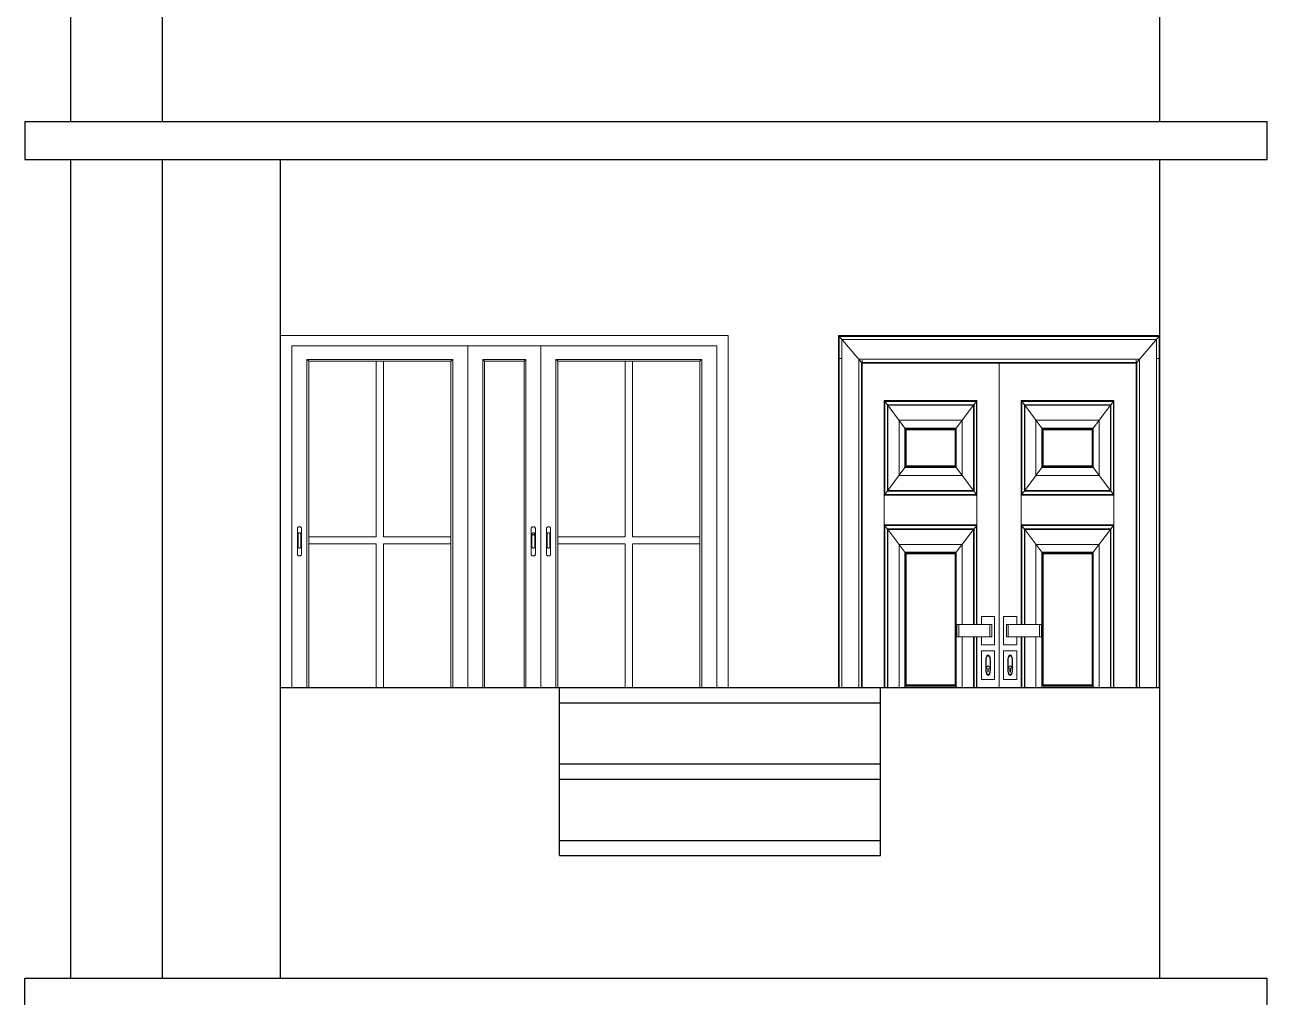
# Model space of a CAD drawing. Header units: inches. Extents: x -5058079 to -5054904, y -3262045 to -3259800.
# Drawn here: x -5056452.9 to -5056290.4, y -3261665.2 to -3261538.1 of the extents above; entities that cross this region are included whole.
import ezdxf

# ---------------------------------------------------------------- set-up
doc = ezdxf.new("R2010")
doc.units = ezdxf.units.IN
doc.header["$LTSCALE"] = 2
doc.header["$MEASUREMENT"] = 0
doc.layers.get('0').update_dxf_attribs({"linetype": 'CONTINUOUS'})
doc.layers.add('F-FURNITURE', color=30, linetype='CONTINUOUS', lineweight=13)
doc.layers.add('window', color=4, linetype='CONTINUOUS', lineweight=13)

msp = doc.modelspace()

# ---------------------------------------------------------------- linework, layer by layer
at = {"ltscale": 0.5}
for p, q in [((-5056304.48, -3261550.72), (-5056304.48, -3261443.72)), ((-5056446.91, -3261550.72), (-5056446.91, -3261512.72)), ((-5056434.91, -3261550.72), (-5056434.91, -3261512.72)), ((-5056452.91, -3261550.72), (-5056290.43, -3261550.72)), ((-5056452.91, -3261550.72), (-5056452.91, -3261555.72)), ((-5056290.43, -3261555.72), (-5056290.43, -3261550.72)), ((-5056452.91, -3261555.72), (-5056290.43, -3261555.72)), ((-5056446.91, -3261662.72), (-5056446.91, -3261555.72)), ((-5056434.91, -3261662.72), (-5056434.91, -3261555.72)), ((-5056419.48, -3261662.72), (-5056419.48, -3261555.72)), ((-5056304.48, -3261662.72), (-5056304.48, -3261555.72)), ((-5056419.48, -3261624.72), (-5056304.48, -3261624.72)), ((-5056382.98, -3261646.72), (-5056382.98, -3261624.72)), ((-5056340.98, -3261646.72), (-5056340.98, -3261624.72)), ((-5056382.98, -3261626.72), (-5056340.98, -3261626.72)), ((-5056382.98, -3261634.72), (-5056340.98, -3261634.72)), ((-5056382.98, -3261636.72), (-5056340.98, -3261636.72)), ((-5056382.98, -3261644.72), (-5056340.98, -3261644.72)), ((-5056382.98, -3261646.72), (-5056340.98, -3261646.72)), ((-5056452.91, -3261662.72), (-5056290.43, -3261662.72)), ((-5056452.91, -3261667.72), (-5056452.91, -3261662.72)), ((-5056290.43, -3261667.72), (-5056290.43, -3261662.72))]:
    msp.add_line(p, q, dxfattribs=at)
at = {"layer": 'F-FURNITURE'}
for p, q in [((-5056346.48, -3261624.72), (-5056346.48, -3261578.72)), ((-5056346.48, -3261578.72), (-5056304.48, -3261578.72)), ((-5056346.42, -3261624.72), (-5056346.42, -3261578.8)), ((-5056346.42, -3261578.8), (-5056304.55, -3261578.8)), ((-5056346.42, -3261578.8), (-5056343.48, -3261582.22)), ((-5056346.4, -3261578.82), (-5056304.57, -3261578.82)), ((-5056346.4, -3261581.72), (-5056346.4, -3261578.82)), ((-5056346.05, -3261624.72), (-5056346.05, -3261579.22)), ((-5056346.05, -3261579.22), (-5056304.91, -3261579.22)), ((-5056304.55, -3261578.8), (-5056307.48, -3261582.22)), ((-5056304.91, -3261579.22), (-5056304.91, -3261624.72)), ((-5056304.57, -3261578.82), (-5056304.57, -3261624.72)), ((-5056304.55, -3261578.8), (-5056304.55, -3261624.72)), ((-5056346.4, -3261581.72), (-5056346.34, -3261581.72)), ((-5056346.4, -3261624.72), (-5056346.4, -3261581.72)), ((-5056346.3, -3261581.72), (-5056346.25, -3261581.72)), ((-5056346.21, -3261581.72), (-5056346.1, -3261581.72)), ((-5056343.83, -3261624.72), (-5056343.83, -3261581.82)), ((-5056343.83, -3261581.82), (-5056307.14, -3261581.82)), ((-5056343.48, -3261624.72), (-5056343.48, -3261582.22)), ((-5056343.48, -3261582.22), (-5056307.48, -3261582.22)), ((-5056343.4, -3261581.82), (-5056343.4, -3261581.87)), ((-5056343.4, -3261581.92), (-5056343.4, -3261581.97)), ((-5056343.4, -3261582.02), (-5056343.4, -3261582.1)), ((-5056343.4, -3261582.14), (-5056343.4, -3261582.22)), ((-5056343.4, -3261624.72), (-5056343.4, -3261582.32)), ((-5056343.4, -3261582.32), (-5056307.57, -3261582.32)), ((-5056325.48, -3261624.72), (-5056325.48, -3261582.32)), ((-5056307.57, -3261581.82), (-5056307.57, -3261581.87)), ((-5056307.57, -3261581.92), (-5056307.57, -3261581.97)), ((-5056307.57, -3261582.02), (-5056307.57, -3261582.1)), ((-5056307.57, -3261582.14), (-5056307.57, -3261582.22)), ((-5056307.57, -3261582.32), (-5056307.57, -3261624.72)), ((-5056307.48, -3261582.22), (-5056307.48, -3261624.72)), ((-5056307.14, -3261581.82), (-5056307.14, -3261624.72)), ((-5056304.91, -3261581.72), (-5056304.81, -3261581.72)), ((-5056304.76, -3261581.72), (-5056304.71, -3261581.72)), ((-5056304.66, -3261581.72), (-5056304.59, -3261581.72)), ((-5056340.5, -3261624.72), (-5056340.5, -3261587.22)), ((-5056328.38, -3261587.22), (-5056340.5, -3261587.22)), ((-5056340.42, -3261599.48), (-5056340.42, -3261587.32)), ((-5056340.42, -3261587.32), (-5056328.46, -3261587.32)), ((-5056340.42, -3261587.32), (-5056340.09, -3261587.76)), ((-5056340.09, -3261599.04), (-5056340.09, -3261587.76)), ((-5056340.09, -3261587.76), (-5056328.79, -3261587.76)), ((-5056328.79, -3261587.76), (-5056328.46, -3261587.32)), ((-5056328.79, -3261587.76), (-5056328.79, -3261599.04)), ((-5056328.76, -3261587.73), (-5056328.76, -3261599.07)), ((-5056328.46, -3261587.32), (-5056328.46, -3261599.48)), ((-5056328.38, -3261587.22), (-5056328.38, -3261616.5)), ((-5056322.59, -3261616.5), (-5056322.59, -3261587.22)), ((-5056310.46, -3261587.22), (-5056322.59, -3261587.22)), ((-5056322.51, -3261599.48), (-5056322.51, -3261587.32)), ((-5056322.51, -3261587.32), (-5056310.54, -3261587.32)), ((-5056322.51, -3261587.32), (-5056322.18, -3261587.76)), ((-5056322.18, -3261599.04), (-5056322.18, -3261587.76)), ((-5056322.18, -3261587.76), (-5056310.87, -3261587.76)), ((-5056310.87, -3261587.76), (-5056310.54, -3261587.32)), ((-5056310.87, -3261587.76), (-5056310.87, -3261599.04)), ((-5056310.85, -3261587.73), (-5056310.85, -3261599.07)), ((-5056310.54, -3261587.32), (-5056310.54, -3261599.48)), ((-5056310.46, -3261587.22), (-5056310.46, -3261624.72)), ((-5056340.04, -3261598.97), (-5056340.04, -3261587.83)), ((-5056340.04, -3261587.83), (-5056328.84, -3261587.83)), ((-5056337.8, -3261590.82), (-5056340.04, -3261587.83)), ((-5056328.84, -3261587.83), (-5056331.08, -3261590.82)), ((-5056328.84, -3261587.83), (-5056328.84, -3261598.97)), ((-5056322.12, -3261598.97), (-5056322.12, -3261587.83)), ((-5056322.12, -3261587.83), (-5056310.93, -3261587.83)), ((-5056319.88, -3261590.82), (-5056322.12, -3261587.83)), ((-5056310.93, -3261587.83), (-5056313.17, -3261590.82)), ((-5056310.93, -3261587.83), (-5056310.93, -3261598.97)), ((-5056330.31, -3261589.79), (-5056338.57, -3261589.79)), ((-5056338.57, -3261589.79), (-5056338.57, -3261597.01)), ((-5056331.08, -3261590.82), (-5056337.8, -3261590.82)), ((-5056337.8, -3261590.82), (-5056337.8, -3261595.98)), ((-5056337.72, -3261590.93), (-5056337.72, -3261595.87)), ((-5056331.16, -3261590.93), (-5056337.72, -3261590.93)), ((-5056331.16, -3261595.87), (-5056331.16, -3261590.93)), ((-5056331.08, -3261595.98), (-5056331.08, -3261590.82)), ((-5056330.31, -3261597.01), (-5056330.31, -3261589.79)), ((-5056312.39, -3261589.79), (-5056320.66, -3261589.79)), ((-5056320.66, -3261589.79), (-5056320.66, -3261597.01)), ((-5056313.17, -3261590.82), (-5056319.88, -3261590.82)), ((-5056319.88, -3261590.82), (-5056319.88, -3261595.98)), ((-5056319.81, -3261590.93), (-5056319.81, -3261595.87)), ((-5056313.24, -3261590.93), (-5056319.81, -3261590.93)), ((-5056313.24, -3261595.87), (-5056313.24, -3261590.93)), ((-5056313.17, -3261595.98), (-5056313.17, -3261590.82)), ((-5056312.39, -3261597.01), (-5056312.39, -3261589.79)), ((-5056337.64, -3261591.03), (-5056337.64, -3261595.77)), ((-5056331.23, -3261591.03), (-5056337.64, -3261591.03)), ((-5056331.23, -3261595.77), (-5056331.23, -3261591.03)), ((-5056319.73, -3261591.03), (-5056319.73, -3261595.77)), ((-5056313.32, -3261591.03), (-5056319.73, -3261591.03)), ((-5056313.32, -3261595.77), (-5056313.32, -3261591.03)), ((-5056337.72, -3261595.87), (-5056331.16, -3261595.87)), ((-5056337.64, -3261595.77), (-5056331.23, -3261595.77)), ((-5056319.81, -3261595.87), (-5056313.24, -3261595.87)), ((-5056319.73, -3261595.77), (-5056313.32, -3261595.77)), ((-5056340.04, -3261598.97), (-5056337.8, -3261595.98)), ((-5056338.57, -3261597.01), (-5056330.31, -3261597.01)), ((-5056337.8, -3261595.98), (-5056331.08, -3261595.98)), ((-5056331.08, -3261595.98), (-5056328.84, -3261598.97)), ((-5056322.12, -3261598.97), (-5056319.88, -3261595.98)), ((-5056320.66, -3261597.01), (-5056312.39, -3261597.01)), ((-5056319.88, -3261595.98), (-5056313.17, -3261595.98)), ((-5056313.17, -3261595.98), (-5056310.93, -3261598.97)), ((-5056340.42, -3261599.48), (-5056340.09, -3261599.04)), ((-5056328.76, -3261599.07), (-5056340.11, -3261599.07)), ((-5056328.79, -3261599.04), (-5056340.09, -3261599.04)), ((-5056328.84, -3261598.97), (-5056340.04, -3261598.97)), ((-5056328.46, -3261599.48), (-5056328.79, -3261599.04)), ((-5056322.51, -3261599.48), (-5056322.18, -3261599.04)), ((-5056310.85, -3261599.07), (-5056322.2, -3261599.07)), ((-5056310.87, -3261599.04), (-5056322.18, -3261599.04)), ((-5056310.93, -3261598.97), (-5056322.12, -3261598.97)), ((-5056310.54, -3261599.48), (-5056310.87, -3261599.04)), ((-5056328.38, -3261599.58), (-5056340.5, -3261599.58)), ((-5056328.46, -3261599.48), (-5056340.42, -3261599.48)), ((-5056310.46, -3261599.58), (-5056322.59, -3261599.58)), ((-5056310.54, -3261599.48), (-5056322.51, -3261599.48)), ((-5056328.38, -3261603.45), (-5056340.5, -3261603.45)), ((-5056340.42, -3261624.72), (-5056340.42, -3261603.55)), ((-5056340.42, -3261603.55), (-5056328.46, -3261603.55)), ((-5056340.42, -3261603.55), (-5056340.11, -3261603.97)), ((-5056340.11, -3261603.97), (-5056328.76, -3261603.97)), ((-5056340.11, -3261603.97), (-5056340.1, -3261603.99)), ((-5056340.1, -3261624.72), (-5056340.1, -3261603.99)), ((-5056340.1, -3261603.99), (-5056328.78, -3261603.99)), ((-5056328.76, -3261603.97), (-5056328.78, -3261603.99)), ((-5056328.78, -3261603.99), (-5056328.78, -3261616.5)), ((-5056328.46, -3261603.55), (-5056328.76, -3261603.97)), ((-5056328.76, -3261603.97), (-5056328.76, -3261616.5)), ((-5056328.46, -3261603.55), (-5056328.46, -3261616.5)), ((-5056310.46, -3261603.45), (-5056322.59, -3261603.45)), ((-5056322.51, -3261616.5), (-5056322.51, -3261603.55)), ((-5056322.51, -3261603.55), (-5056310.54, -3261603.55)), ((-5056322.51, -3261603.55), (-5056322.2, -3261603.97)), ((-5056322.2, -3261603.97), (-5056310.85, -3261603.97)), ((-5056322.2, -3261603.97), (-5056322.18, -3261603.99)), ((-5056322.18, -3261616.5), (-5056322.18, -3261603.99)), ((-5056322.18, -3261603.99), (-5056310.87, -3261603.99)), ((-5056310.85, -3261603.97), (-5056310.87, -3261603.99)), ((-5056310.87, -3261603.99), (-5056310.87, -3261624.72)), ((-5056310.54, -3261603.55), (-5056310.85, -3261603.97)), ((-5056310.85, -3261603.97), (-5056310.85, -3261624.72)), ((-5056310.54, -3261603.55), (-5056310.54, -3261624.72)), ((-5056337.8, -3261607.06), (-5056340.04, -3261604.07)), ((-5056340.04, -3261624.72), (-5056340.04, -3261604.07)), ((-5056340.04, -3261604.07), (-5056328.84, -3261604.07)), ((-5056328.84, -3261604.07), (-5056331.08, -3261607.06)), ((-5056328.84, -3261604.07), (-5056328.84, -3261616.5)), ((-5056319.88, -3261607.06), (-5056322.12, -3261604.07)), ((-5056322.12, -3261616.5), (-5056322.12, -3261604.07)), ((-5056322.12, -3261604.07), (-5056310.93, -3261604.07)), ((-5056310.93, -3261604.07), (-5056313.17, -3261607.06)), ((-5056310.93, -3261604.07), (-5056310.93, -3261624.72)), ((-5056338.57, -3261606.03), (-5056330.31, -3261606.03)), ((-5056338.57, -3261606.03), (-5056338.57, -3261624.72)), ((-5056337.8, -3261607.06), (-5056331.08, -3261607.06)), ((-5056337.8, -3261624.58), (-5056337.8, -3261607.06)), ((-5056331.16, -3261607.16), (-5056337.72, -3261607.16)), ((-5056337.72, -3261607.16), (-5056337.72, -3261624.48)), ((-5056331.23, -3261607.26), (-5056337.64, -3261607.26)), ((-5056337.64, -3261607.26), (-5056337.64, -3261624.37)), ((-5056331.23, -3261624.37), (-5056331.23, -3261607.26)), ((-5056331.16, -3261624.48), (-5056331.16, -3261607.16)), ((-5056331.08, -3261607.06), (-5056331.08, -3261624.58)), ((-5056330.31, -3261606.03), (-5056330.31, -3261616.5)), ((-5056320.66, -3261606.03), (-5056312.39, -3261606.03)), ((-5056320.66, -3261606.03), (-5056320.66, -3261616.5)), ((-5056319.88, -3261607.06), (-5056313.17, -3261607.06)), ((-5056319.88, -3261624.58), (-5056319.88, -3261607.06)), ((-5056313.24, -3261607.16), (-5056319.81, -3261607.16)), ((-5056319.81, -3261607.16), (-5056319.81, -3261624.48)), ((-5056313.32, -3261607.26), (-5056319.73, -3261607.26)), ((-5056319.73, -3261607.26), (-5056319.73, -3261624.37)), ((-5056313.32, -3261624.37), (-5056313.32, -3261607.26)), ((-5056313.24, -3261624.48), (-5056313.24, -3261607.16)), ((-5056313.17, -3261607.06), (-5056313.17, -3261624.58)), ((-5056312.39, -3261606.03), (-5056312.39, -3261624.72)), ((-5056331, -3261616.5), (-5056331, -3261618.09)), ((-5056331, -3261616.5), (-5056326.44, -3261616.5)), ((-5056330.76, -3261616.5), (-5056330.76, -3261618.09)), ((-5056327.78, -3261615.43), (-5056327.78, -3261616.5)), ((-5056326.08, -3261615.43), (-5056327.78, -3261615.43)), ((-5056326.69, -3261616.5), (-5056326.69, -3261618.09)), ((-5056326.44, -3261616.5), (-5056326.44, -3261618.09)), ((-5056326.08, -3261615.43), (-5056326.08, -3261619.16)), ((-5056323.18, -3261615.43), (-5056324.89, -3261615.43)), ((-5056324.89, -3261615.43), (-5056324.89, -3261619.16)), ((-5056324.52, -3261616.5), (-5056324.52, -3261618.09)), ((-5056319.96, -3261616.5), (-5056324.52, -3261616.5)), ((-5056324.28, -3261616.5), (-5056324.28, -3261618.09)), ((-5056323.18, -3261615.43), (-5056323.18, -3261616.5)), ((-5056320.2, -3261616.5), (-5056320.2, -3261618.09)), ((-5056319.96, -3261616.5), (-5056319.96, -3261618.09)), ((-5056331, -3261618.09), (-5056326.44, -3261618.09)), ((-5056330.31, -3261618.09), (-5056330.31, -3261624.72)), ((-5056328.84, -3261618.09), (-5056328.84, -3261624.72)), ((-5056328.78, -3261618.09), (-5056328.78, -3261624.72)), ((-5056328.76, -3261618.09), (-5056328.76, -3261624.72)), ((-5056328.46, -3261618.09), (-5056328.46, -3261624.72)), ((-5056328.38, -3261618.09), (-5056328.38, -3261624.72)), ((-5056327.78, -3261618.09), (-5056327.78, -3261619.16)), ((-5056319.96, -3261618.09), (-5056324.52, -3261618.09)), ((-5056323.18, -3261618.09), (-5056323.18, -3261619.16)), ((-5056322.59, -3261624.72), (-5056322.59, -3261618.09)), ((-5056322.51, -3261624.72), (-5056322.51, -3261618.09)), ((-5056322.18, -3261624.72), (-5056322.18, -3261618.09)), ((-5056322.12, -3261624.72), (-5056322.12, -3261618.09)), ((-5056320.66, -3261624.72), (-5056320.66, -3261618.09)), ((-5056327.78, -3261619.16), (-5056326.08, -3261619.16)), ((-5056327.78, -3261619.95), (-5056326.08, -3261619.95)), ((-5056327.78, -3261623.68), (-5056327.78, -3261619.95)), ((-5056326.08, -3261619.95), (-5056326.08, -3261623.68)), ((-5056324.89, -3261619.16), (-5056323.18, -3261619.16)), ((-5056324.89, -3261619.95), (-5056324.89, -3261623.68)), ((-5056323.18, -3261619.95), (-5056324.89, -3261619.95)), ((-5056323.18, -3261623.68), (-5056323.18, -3261619.95)), ((-5056327.22, -3261620.98), (-5056327.23, -3261621.15)), ((-5056327.23, -3261622.48), (-5056327.23, -3261621.15)), ((-5056327.19, -3261620.82), (-5056327.22, -3261620.98)), ((-5056327.15, -3261620.68), (-5056327.19, -3261620.82)), ((-5056327.19, -3261621.16), (-5056327.18, -3261621.01)), ((-5056327.19, -3261622.48), (-5056327.19, -3261621.16)), ((-5056327.18, -3261621.01), (-5056327.15, -3261620.87)), ((-5056327.08, -3261620.58), (-5056327.15, -3261620.68)), ((-5056327.15, -3261620.87), (-5056327.11, -3261620.75)), ((-5056327.11, -3261620.75), (-5056327.06, -3261620.66)), ((-5056327.01, -3261620.51), (-5056327.08, -3261620.58)), ((-5056327.06, -3261620.66), (-5056327, -3261620.61)), ((-5056326.93, -3261620.49), (-5056327.01, -3261620.51)), ((-5056327, -3261620.61), (-5056326.93, -3261620.59)), ((-5056326.85, -3261620.51), (-5056326.93, -3261620.49)), ((-5056326.93, -3261620.59), (-5056326.86, -3261620.61)), ((-5056326.86, -3261620.61), (-5056326.8, -3261620.66)), ((-5056326.78, -3261620.58), (-5056326.85, -3261620.51)), ((-5056326.8, -3261620.66), (-5056326.75, -3261620.75)), ((-5056326.71, -3261620.68), (-5056326.78, -3261620.58)), ((-5056326.75, -3261620.75), (-5056326.71, -3261620.87)), ((-5056326.67, -3261620.82), (-5056326.71, -3261620.68)), ((-5056326.71, -3261620.87), (-5056326.68, -3261621.01)), ((-5056326.68, -3261621.01), (-5056326.67, -3261621.16)), ((-5056326.64, -3261620.98), (-5056326.67, -3261620.82)), ((-5056326.67, -3261621.16), (-5056326.67, -3261622.48)), ((-5056326.63, -3261621.15), (-5056326.64, -3261620.98)), ((-5056326.63, -3261622.48), (-5056326.63, -3261621.15)), ((-5056324.34, -3261621.15), (-5056324.33, -3261620.98)), ((-5056324.34, -3261622.48), (-5056324.34, -3261621.15)), ((-5056324.33, -3261620.98), (-5056324.3, -3261620.82)), ((-5056324.3, -3261620.82), (-5056324.25, -3261620.68)), ((-5056324.28, -3261621.01), (-5056324.29, -3261621.16)), ((-5056324.29, -3261621.16), (-5056324.29, -3261622.48)), ((-5056324.26, -3261620.87), (-5056324.28, -3261621.01)), ((-5056324.22, -3261620.75), (-5056324.26, -3261620.87)), ((-5056324.25, -3261620.68), (-5056324.19, -3261620.58)), ((-5056324.16, -3261620.66), (-5056324.22, -3261620.75)), ((-5056324.19, -3261620.58), (-5056324.11, -3261620.51)), ((-5056324.1, -3261620.61), (-5056324.16, -3261620.66)), ((-5056324.11, -3261620.51), (-5056324.03, -3261620.49)), ((-5056324.03, -3261620.59), (-5056324.1, -3261620.61)), ((-5056324.03, -3261620.49), (-5056323.96, -3261620.51)), ((-5056323.97, -3261620.61), (-5056324.03, -3261620.59)), ((-5056323.91, -3261620.66), (-5056323.97, -3261620.61)), ((-5056323.96, -3261620.51), (-5056323.88, -3261620.58)), ((-5056323.85, -3261620.75), (-5056323.91, -3261620.66)), ((-5056323.88, -3261620.58), (-5056323.82, -3261620.68)), ((-5056323.81, -3261620.87), (-5056323.85, -3261620.75)), ((-5056323.82, -3261620.68), (-5056323.77, -3261620.82)), ((-5056323.79, -3261621.01), (-5056323.81, -3261620.87)), ((-5056323.78, -3261621.16), (-5056323.79, -3261621.01)), ((-5056323.78, -3261622.48), (-5056323.78, -3261621.16)), ((-5056323.77, -3261620.82), (-5056323.74, -3261620.98)), ((-5056323.74, -3261620.98), (-5056323.73, -3261621.15)), ((-5056323.73, -3261622.48), (-5056323.73, -3261621.15)), ((-5056327.23, -3261622.48), (-5056327.22, -3261622.65)), ((-5056327.22, -3261622.65), (-5056327.19, -3261622.81)), ((-5056327.18, -3261622.34), (-5056327.19, -3261622.48)), ((-5056327.19, -3261622.48), (-5056327.19, -3261622.48)), ((-5056327.19, -3261622.48), (-5056327.19, -3261622.49)), ((-5056327.19, -3261622.49), (-5056327.18, -3261622.63)), ((-5056327.19, -3261622.81), (-5056327.15, -3261622.95)), ((-5056327.16, -3261622.21), (-5056327.18, -3261622.34)), ((-5056327.18, -3261622.63), (-5056327.18, -3261622.63)), ((-5056327.18, -3261622.63), (-5056327.15, -3261622.76)), ((-5056327.11, -3261622.09), (-5056327.16, -3261622.21)), ((-5056327.15, -3261622.76), (-5056327.15, -3261622.77)), ((-5056327.15, -3261622.77), (-5056327.11, -3261622.88)), ((-5056327.15, -3261622.95), (-5056327.08, -3261623.06)), ((-5056327.06, -3261622), (-5056327.11, -3261622.09)), ((-5056327.11, -3261622.88), (-5056327.11, -3261622.89)), ((-5056327.11, -3261622.89), (-5056327.06, -3261622.97)), ((-5056327.08, -3261623.06), (-5056327.01, -3261623.12)), ((-5056327, -3261621.94), (-5056327.06, -3261622)), ((-5056327.06, -3261622.97), (-5056327.06, -3261622.98)), ((-5056327.06, -3261622.98), (-5056327, -3261623.03)), ((-5056327.01, -3261623.12), (-5056326.93, -3261623.15)), ((-5056326.93, -3261621.92), (-5056327, -3261621.94)), ((-5056327, -3261623.03), (-5056326.99, -3261623.03)), ((-5056326.99, -3261623.03), (-5056326.93, -3261623.05)), ((-5056326.96, -3261622.22), (-5056326.9, -3261622.22)), ((-5056326.96, -3261622.75), (-5056326.96, -3261622.22)), ((-5056326.9, -3261622.75), (-5056326.96, -3261622.75)), ((-5056326.87, -3261621.93), (-5056326.93, -3261621.92)), ((-5056326.93, -3261623.05), (-5056326.86, -3261623.03)), ((-5056326.93, -3261623.05), (-5056326.93, -3261623.05)), ((-5056326.93, -3261623.15), (-5056326.85, -3261623.12)), ((-5056326.9, -3261622.22), (-5056326.9, -3261622.75)), ((-5056326.8, -3261621.99), (-5056326.87, -3261621.93)), ((-5056326.86, -3261623.03), (-5056326.8, -3261622.97)), ((-5056326.86, -3261623.03), (-5056326.86, -3261623.03)), ((-5056326.85, -3261623.12), (-5056326.78, -3261623.06)), ((-5056326.75, -3261622.08), (-5056326.8, -3261621.99)), ((-5056326.8, -3261622.97), (-5056326.75, -3261622.88)), ((-5056326.8, -3261622.97), (-5056326.8, -3261622.97)), ((-5056326.78, -3261623.06), (-5056326.71, -3261622.95)), ((-5056326.71, -3261622.19), (-5056326.75, -3261622.08)), ((-5056326.75, -3261622.88), (-5056326.71, -3261622.76)), ((-5056326.75, -3261622.88), (-5056326.75, -3261622.88)), ((-5056326.68, -3261622.33), (-5056326.71, -3261622.19)), ((-5056326.71, -3261622.76), (-5056326.7, -3261622.76)), ((-5056326.71, -3261622.95), (-5056326.67, -3261622.81)), ((-5056326.7, -3261622.76), (-5056326.68, -3261622.63)), ((-5056326.67, -3261622.48), (-5056326.68, -3261622.33)), ((-5056326.68, -3261622.62), (-5056326.67, -3261622.48)), ((-5056326.68, -3261622.63), (-5056326.68, -3261622.62)), ((-5056326.67, -3261622.81), (-5056326.64, -3261622.65)), ((-5056326.64, -3261622.65), (-5056326.63, -3261622.48)), ((-5056324.33, -3261622.65), (-5056324.34, -3261622.48)), ((-5056324.3, -3261622.81), (-5056324.33, -3261622.65)), ((-5056324.25, -3261622.95), (-5056324.3, -3261622.81)), ((-5056324.29, -3261622.48), (-5056324.28, -3261622.33)), ((-5056324.28, -3261622.62), (-5056324.29, -3261622.48)), ((-5056324.28, -3261622.33), (-5056324.26, -3261622.19)), ((-5056324.28, -3261622.63), (-5056324.28, -3261622.62)), ((-5056324.26, -3261622.76), (-5056324.28, -3261622.63)), ((-5056324.26, -3261622.19), (-5056324.22, -3261622.08)), ((-5056324.26, -3261622.76), (-5056324.26, -3261622.76)), ((-5056324.22, -3261622.88), (-5056324.26, -3261622.76)), ((-5056324.19, -3261623.06), (-5056324.25, -3261622.95)), ((-5056324.22, -3261622.08), (-5056324.16, -3261621.99)), ((-5056324.22, -3261622.88), (-5056324.22, -3261622.88)), ((-5056324.17, -3261622.97), (-5056324.22, -3261622.88)), ((-5056324.11, -3261623.12), (-5056324.19, -3261623.06)), ((-5056324.16, -3261622.97), (-5056324.17, -3261622.97)), ((-5056324.16, -3261621.99), (-5056324.1, -3261621.93)), ((-5056324.1, -3261623.03), (-5056324.16, -3261622.97)), ((-5056324.03, -3261623.15), (-5056324.11, -3261623.12)), ((-5056324.1, -3261621.93), (-5056324.03, -3261621.92)), ((-5056324.04, -3261623.05), (-5056324.1, -3261623.03)), ((-5056324.1, -3261623.03), (-5056324.1, -3261623.03)), ((-5056324.06, -3261622.22), (-5056324.06, -3261622.75)), ((-5056324, -3261622.22), (-5056324.06, -3261622.22)), ((-5056324.06, -3261622.75), (-5056324, -3261622.75)), ((-5056324.03, -3261623.05), (-5056324.04, -3261623.05)), ((-5056324.03, -3261621.92), (-5056323.96, -3261621.94)), ((-5056323.97, -3261623.03), (-5056324.03, -3261623.05)), ((-5056323.96, -3261623.12), (-5056324.03, -3261623.15)), ((-5056324, -3261622.75), (-5056324, -3261622.22)), ((-5056323.91, -3261622.98), (-5056323.97, -3261623.03)), ((-5056323.97, -3261623.03), (-5056323.97, -3261623.03)), ((-5056323.96, -3261621.94), (-5056323.9, -3261622)), ((-5056323.88, -3261623.06), (-5056323.96, -3261623.12)), ((-5056323.85, -3261622.89), (-5056323.91, -3261622.97)), ((-5056323.91, -3261622.97), (-5056323.91, -3261622.98)), ((-5056323.9, -3261622), (-5056323.85, -3261622.09)), ((-5056323.82, -3261622.95), (-5056323.88, -3261623.06)), ((-5056323.85, -3261622.09), (-5056323.81, -3261622.21)), ((-5056323.81, -3261622.77), (-5056323.85, -3261622.88)), ((-5056323.85, -3261622.88), (-5056323.85, -3261622.89)), ((-5056323.77, -3261622.81), (-5056323.82, -3261622.95)), ((-5056323.81, -3261622.21), (-5056323.78, -3261622.34)), ((-5056323.79, -3261622.63), (-5056323.81, -3261622.76)), ((-5056323.81, -3261622.76), (-5056323.81, -3261622.77)), ((-5056323.78, -3261622.49), (-5056323.79, -3261622.63)), ((-5056323.79, -3261622.63), (-5056323.79, -3261622.63)), ((-5056323.78, -3261622.34), (-5056323.78, -3261622.48)), ((-5056323.78, -3261622.48), (-5056323.78, -3261622.48)), ((-5056323.78, -3261622.48), (-5056323.78, -3261622.49)), ((-5056323.74, -3261622.65), (-5056323.77, -3261622.81)), ((-5056323.73, -3261622.48), (-5056323.74, -3261622.65)), ((-5056337.9, -3261624.72), (-5056337.8, -3261624.58)), ((-5056331.08, -3261624.58), (-5056337.8, -3261624.58)), ((-5056337.72, -3261624.48), (-5056331.16, -3261624.48)), ((-5056337.64, -3261624.37), (-5056331.23, -3261624.37)), ((-5056331.08, -3261624.58), (-5056330.98, -3261624.72)), ((-5056326.08, -3261623.68), (-5056327.78, -3261623.68)), ((-5056324.89, -3261623.68), (-5056323.18, -3261623.68)), ((-5056319.99, -3261624.72), (-5056319.88, -3261624.58)), ((-5056313.17, -3261624.58), (-5056319.88, -3261624.58)), ((-5056319.81, -3261624.48), (-5056313.24, -3261624.48)), ((-5056319.73, -3261624.37), (-5056313.32, -3261624.37)), ((-5056313.17, -3261624.58), (-5056313.06, -3261624.72))]:
    msp.add_line(p, q, dxfattribs=at)
at = {"layer": 'window'}
for p, q in [((-5056360.91, -3261578.72), (-5056419.48, -3261578.72)), ((-5056360.91, -3261624.72), (-5056360.91, -3261578.72)), ((-5056417.98, -3261624.72), (-5056417.98, -3261580.05)), ((-5056362.41, -3261580.05), (-5056417.98, -3261580.05)), ((-5056394.98, -3261580.05), (-5056394.98, -3261624.72)), ((-5056385.41, -3261580.05), (-5056385.41, -3261624.72)), ((-5056362.41, -3261580.05), (-5056362.41, -3261624.72)), ((-5056416.02, -3261624.72), (-5056416.02, -3261581.85)), ((-5056416.02, -3261581.85), (-5056396.95, -3261581.85)), ((-5056415.77, -3261582.08), (-5056416.02, -3261581.85)), ((-5056415.77, -3261624.72), (-5056415.77, -3261582.08)), ((-5056397.19, -3261582.08), (-5056415.77, -3261582.08)), ((-5056406.97, -3261582.08), (-5056406.97, -3261605.05)), ((-5056405.99, -3261582.08), (-5056405.99, -3261605.05)), ((-5056397.19, -3261582.08), (-5056396.95, -3261581.85)), ((-5056397.19, -3261582.08), (-5056397.19, -3261624.72)), ((-5056396.95, -3261581.85), (-5056396.95, -3261624.72)), ((-5056387.37, -3261581.85), (-5056393.02, -3261581.85)), ((-5056393.02, -3261581.85), (-5056393.02, -3261624.72)), ((-5056392.77, -3261582.08), (-5056393.02, -3261581.85)), ((-5056392.77, -3261582.08), (-5056392.77, -3261624.72)), ((-5056392.77, -3261582.08), (-5056387.62, -3261582.08)), ((-5056387.62, -3261582.08), (-5056387.37, -3261581.85)), ((-5056387.62, -3261624.72), (-5056387.62, -3261582.08)), ((-5056387.37, -3261624.72), (-5056387.37, -3261581.85)), ((-5056383.44, -3261624.72), (-5056383.44, -3261581.85)), ((-5056383.44, -3261581.85), (-5056364.37, -3261581.85)), ((-5056383.2, -3261582.08), (-5056383.44, -3261581.85)), ((-5056383.2, -3261624.72), (-5056383.2, -3261582.08)), ((-5056364.62, -3261582.08), (-5056383.2, -3261582.08)), ((-5056374.4, -3261582.08), (-5056374.4, -3261605.05)), ((-5056373.42, -3261582.08), (-5056373.42, -3261605.05)), ((-5056364.62, -3261582.08), (-5056364.37, -3261581.85)), ((-5056364.62, -3261582.08), (-5056364.62, -3261624.72)), ((-5056364.37, -3261581.85), (-5056364.37, -3261624.72)), ((-5056417.26, -3261603.93), (-5056417.24, -3261603.86)), ((-5056417.26, -3261603.93), (-5056417.25, -3261603.9)), ((-5056417.26, -3261607.32), (-5056417.26, -3261603.93)), ((-5056417.25, -3261603.9), (-5056417.24, -3261603.86)), ((-5056417.24, -3261603.86), (-5056417.23, -3261603.83)), ((-5056417.23, -3261603.83), (-5056417.21, -3261603.8)), ((-5056417.18, -3261603.77), (-5056417.21, -3261603.8)), ((-5056417.15, -3261603.75), (-5056417.18, -3261603.77)), ((-5056417.15, -3261603.75), (-5056417.11, -3261603.73)), ((-5056417.07, -3261603.72), (-5056417.11, -3261603.73)), ((-5056417.03, -3261603.71), (-5056417.07, -3261603.72)), ((-5056416.99, -3261603.71), (-5056417.03, -3261603.71)), ((-5056416.94, -3261603.71), (-5056416.99, -3261603.71)), ((-5056416.94, -3261603.71), (-5056416.9, -3261603.72)), ((-5056416.9, -3261603.72), (-5056416.86, -3261603.73)), ((-5056416.86, -3261603.73), (-5056416.83, -3261603.75)), ((-5056416.83, -3261603.75), (-5056416.8, -3261603.77)), ((-5056416.8, -3261603.77), (-5056416.77, -3261603.8)), ((-5056416.75, -3261603.83), (-5056416.77, -3261603.8)), ((-5056416.73, -3261603.86), (-5056416.75, -3261603.83)), ((-5056416.72, -3261603.9), (-5056416.73, -3261603.86)), ((-5056416.72, -3261603.9), (-5056416.72, -3261603.93)), ((-5056416.72, -3261603.93), (-5056416.72, -3261607.32)), ((-5056386.66, -3261603.86), (-5056386.67, -3261603.9)), ((-5056386.67, -3261603.9), (-5056386.67, -3261603.93)), ((-5056386.67, -3261603.93), (-5056386.67, -3261607.32)), ((-5056386.64, -3261603.83), (-5056386.66, -3261603.86)), ((-5056386.62, -3261603.8), (-5056386.64, -3261603.83)), ((-5056386.59, -3261603.77), (-5056386.62, -3261603.8)), ((-5056386.56, -3261603.75), (-5056386.59, -3261603.77)), ((-5056386.52, -3261603.73), (-5056386.56, -3261603.75)), ((-5056386.49, -3261603.72), (-5056386.52, -3261603.73)), ((-5056386.44, -3261603.71), (-5056386.49, -3261603.72)), ((-5056386.4, -3261603.71), (-5056386.44, -3261603.71)), ((-5056386.36, -3261603.71), (-5056386.4, -3261603.71)), ((-5056386.32, -3261603.72), (-5056386.36, -3261603.71)), ((-5056386.28, -3261603.73), (-5056386.32, -3261603.72)), ((-5056386.24, -3261603.75), (-5056386.28, -3261603.73)), ((-5056386.21, -3261603.77), (-5056386.24, -3261603.75)), ((-5056386.18, -3261603.8), (-5056386.21, -3261603.77)), ((-5056386.16, -3261603.83), (-5056386.18, -3261603.8)), ((-5056386.15, -3261603.86), (-5056386.16, -3261603.83)), ((-5056386.14, -3261603.9), (-5056386.15, -3261603.86)), ((-5056386.13, -3261603.93), (-5056386.15, -3261603.86)), ((-5056386.13, -3261603.93), (-5056386.14, -3261603.9)), ((-5056386.13, -3261607.32), (-5056386.13, -3261603.93)), ((-5056384.68, -3261603.9), (-5056384.67, -3261603.86)), ((-5056384.68, -3261603.93), (-5056384.67, -3261603.86)), ((-5056384.68, -3261603.93), (-5056384.68, -3261603.9)), ((-5056384.68, -3261607.32), (-5056384.68, -3261603.93)), ((-5056384.67, -3261603.86), (-5056384.65, -3261603.83)), ((-5056384.65, -3261603.83), (-5056384.63, -3261603.8)), ((-5056384.6, -3261603.77), (-5056384.63, -3261603.8)), ((-5056384.57, -3261603.75), (-5056384.6, -3261603.77)), ((-5056384.57, -3261603.75), (-5056384.53, -3261603.73)), ((-5056384.49, -3261603.72), (-5056384.53, -3261603.73)), ((-5056384.45, -3261603.71), (-5056384.49, -3261603.72)), ((-5056384.41, -3261603.71), (-5056384.45, -3261603.71)), ((-5056384.37, -3261603.71), (-5056384.41, -3261603.71)), ((-5056384.37, -3261603.71), (-5056384.33, -3261603.72)), ((-5056384.33, -3261603.72), (-5056384.29, -3261603.73)), ((-5056384.29, -3261603.73), (-5056384.25, -3261603.75)), ((-5056384.25, -3261603.75), (-5056384.22, -3261603.77)), ((-5056384.22, -3261603.77), (-5056384.19, -3261603.8)), ((-5056384.17, -3261603.83), (-5056384.19, -3261603.8)), ((-5056384.15, -3261603.86), (-5056384.17, -3261603.83)), ((-5056384.14, -3261603.9), (-5056384.15, -3261603.86)), ((-5056384.14, -3261603.9), (-5056384.14, -3261603.93)), ((-5056384.14, -3261603.93), (-5056384.14, -3261607.32)), ((-5056417.16, -3261604.6), (-5056417.17, -3261604.63)), ((-5056417.17, -3261604.63), (-5056417.17, -3261604.65)), ((-5056417.17, -3261604.65), (-5056417.17, -3261606.36)), ((-5056417.15, -3261604.58), (-5056417.16, -3261604.6)), ((-5056417.13, -3261604.56), (-5056417.15, -3261604.58)), ((-5056417.12, -3261604.54), (-5056417.13, -3261604.56)), ((-5056417.09, -3261604.53), (-5056417.12, -3261604.54)), ((-5056417.07, -3261604.52), (-5056417.09, -3261604.53)), ((-5056417.04, -3261604.51), (-5056417.07, -3261604.52)), ((-5056417.02, -3261604.5), (-5056417.04, -3261604.51)), ((-5056416.99, -3261604.5), (-5056417.02, -3261604.5)), ((-5056416.96, -3261604.5), (-5056416.99, -3261604.5)), ((-5056416.93, -3261604.51), (-5056416.96, -3261604.5)), ((-5056416.9, -3261604.52), (-5056416.93, -3261604.51)), ((-5056416.88, -3261604.53), (-5056416.9, -3261604.52)), ((-5056416.86, -3261604.54), (-5056416.88, -3261604.53)), ((-5056416.84, -3261604.56), (-5056416.86, -3261604.54)), ((-5056416.82, -3261604.58), (-5056416.84, -3261604.56)), ((-5056416.81, -3261604.6), (-5056416.82, -3261604.58)), ((-5056416.81, -3261604.63), (-5056416.81, -3261604.6)), ((-5056416.81, -3261604.65), (-5056416.81, -3261604.63)), ((-5056416.81, -3261606.36), (-5056416.81, -3261604.65)), ((-5056415.77, -3261605.05), (-5056406.97, -3261605.05)), ((-5056405.99, -3261605.05), (-5056397.19, -3261605.05)), ((-5056386.58, -3261604.63), (-5056386.57, -3261604.6)), ((-5056386.58, -3261604.65), (-5056386.58, -3261604.63)), ((-5056386.58, -3261604.9), (-5056386.58, -3261604.65)), ((-5056386.58, -3261604.87), (-5056386.57, -3261604.85)), ((-5056386.58, -3261604.9), (-5056386.58, -3261604.87)), ((-5056386.58, -3261606.36), (-5056386.58, -3261604.9)), ((-5056386.57, -3261604.6), (-5056386.56, -3261604.58)), ((-5056386.57, -3261604.85), (-5056386.56, -3261604.83)), ((-5056386.56, -3261604.58), (-5056386.55, -3261604.56)), ((-5056386.56, -3261604.83), (-5056386.55, -3261604.81)), ((-5056386.55, -3261604.56), (-5056386.53, -3261604.54)), ((-5056386.55, -3261604.81), (-5056386.53, -3261604.79)), ((-5056386.53, -3261604.54), (-5056386.51, -3261604.53)), ((-5056386.53, -3261604.79), (-5056386.51, -3261604.78)), ((-5056386.51, -3261604.53), (-5056386.48, -3261604.52)), ((-5056386.51, -3261604.78), (-5056386.48, -3261604.76)), ((-5056386.48, -3261604.52), (-5056386.46, -3261604.51)), ((-5056386.48, -3261604.76), (-5056386.46, -3261604.76)), ((-5056386.46, -3261604.51), (-5056386.43, -3261604.5)), ((-5056386.46, -3261604.76), (-5056386.43, -3261604.75)), ((-5056386.43, -3261604.5), (-5056386.4, -3261604.5)), ((-5056386.43, -3261604.75), (-5056386.4, -3261604.75)), ((-5056386.4, -3261604.5), (-5056386.37, -3261604.5)), ((-5056386.4, -3261604.75), (-5056386.37, -3261604.75)), ((-5056386.37, -3261604.5), (-5056386.35, -3261604.51)), ((-5056386.37, -3261604.75), (-5056386.35, -3261604.76)), ((-5056386.35, -3261604.51), (-5056386.32, -3261604.52)), ((-5056386.35, -3261604.76), (-5056386.32, -3261604.76)), ((-5056386.32, -3261604.52), (-5056386.3, -3261604.53)), ((-5056386.32, -3261604.76), (-5056386.3, -3261604.78)), ((-5056386.3, -3261604.53), (-5056386.27, -3261604.54)), ((-5056386.3, -3261604.78), (-5056386.27, -3261604.79)), ((-5056386.27, -3261604.54), (-5056386.26, -3261604.56)), ((-5056386.27, -3261604.79), (-5056386.26, -3261604.81)), ((-5056386.26, -3261604.56), (-5056386.24, -3261604.58)), ((-5056386.26, -3261604.81), (-5056386.24, -3261604.83)), ((-5056386.24, -3261604.58), (-5056386.23, -3261604.6)), ((-5056386.24, -3261604.83), (-5056386.23, -3261604.85)), ((-5056386.23, -3261604.6), (-5056386.22, -3261604.63)), ((-5056386.23, -3261604.85), (-5056386.22, -3261604.87)), ((-5056386.22, -3261604.63), (-5056386.22, -3261604.65)), ((-5056386.22, -3261606.36), (-5056386.22, -3261604.65)), ((-5056386.22, -3261604.87), (-5056386.22, -3261604.9)), ((-5056384.58, -3261604.6), (-5056384.59, -3261604.63)), ((-5056384.59, -3261604.63), (-5056384.59, -3261604.65)), ((-5056384.59, -3261604.65), (-5056384.59, -3261606.36)), ((-5056384.57, -3261604.58), (-5056384.58, -3261604.6)), ((-5056384.56, -3261604.56), (-5056384.57, -3261604.58)), ((-5056384.54, -3261604.54), (-5056384.56, -3261604.56)), ((-5056384.52, -3261604.53), (-5056384.54, -3261604.54)), ((-5056384.49, -3261604.52), (-5056384.52, -3261604.53)), ((-5056384.47, -3261604.51), (-5056384.49, -3261604.52)), ((-5056384.44, -3261604.5), (-5056384.47, -3261604.51)), ((-5056384.41, -3261604.5), (-5056384.44, -3261604.5)), ((-5056384.38, -3261604.5), (-5056384.41, -3261604.5)), ((-5056384.35, -3261604.51), (-5056384.38, -3261604.5)), ((-5056384.33, -3261604.52), (-5056384.35, -3261604.51)), ((-5056384.3, -3261604.53), (-5056384.33, -3261604.52)), ((-5056384.28, -3261604.54), (-5056384.3, -3261604.53)), ((-5056384.26, -3261604.56), (-5056384.28, -3261604.54)), ((-5056384.25, -3261604.58), (-5056384.26, -3261604.56)), ((-5056384.24, -3261604.6), (-5056384.25, -3261604.58)), ((-5056384.23, -3261604.63), (-5056384.24, -3261604.6)), ((-5056384.23, -3261604.65), (-5056384.23, -3261604.63)), ((-5056384.23, -3261606.36), (-5056384.23, -3261604.65)), ((-5056383.2, -3261605.05), (-5056374.4, -3261605.05)), ((-5056373.42, -3261605.05), (-5056364.62, -3261605.05)), ((-5056417.17, -3261606.38), (-5056417.17, -3261606.36)), ((-5056417.16, -3261606.4), (-5056417.17, -3261606.38)), ((-5056417.15, -3261606.42), (-5056417.16, -3261606.4)), ((-5056417.13, -3261606.44), (-5056417.15, -3261606.42)), ((-5056417.12, -3261606.46), (-5056417.13, -3261606.44)), ((-5056417.09, -3261606.48), (-5056417.12, -3261606.46)), ((-5056417.07, -3261606.49), (-5056417.09, -3261606.48)), ((-5056417.04, -3261606.5), (-5056417.07, -3261606.49)), ((-5056417.02, -3261606.5), (-5056417.04, -3261606.5)), ((-5056416.99, -3261606.5), (-5056417.02, -3261606.5)), ((-5056416.96, -3261606.5), (-5056416.99, -3261606.5)), ((-5056416.93, -3261606.5), (-5056416.96, -3261606.5)), ((-5056416.9, -3261606.49), (-5056416.93, -3261606.5)), ((-5056416.88, -3261606.48), (-5056416.9, -3261606.49)), ((-5056416.86, -3261606.46), (-5056416.88, -3261606.48)), ((-5056416.84, -3261606.44), (-5056416.86, -3261606.46)), ((-5056416.82, -3261606.42), (-5056416.84, -3261606.44)), ((-5056416.81, -3261606.4), (-5056416.82, -3261606.42)), ((-5056416.81, -3261606.36), (-5056416.81, -3261606.38)), ((-5056416.81, -3261606.38), (-5056416.81, -3261606.4)), ((-5056415.77, -3261605.95), (-5056406.97, -3261605.95)), ((-5056406.97, -3261605.95), (-5056406.97, -3261624.72)), ((-5056405.99, -3261605.95), (-5056397.19, -3261605.95)), ((-5056405.99, -3261605.95), (-5056405.99, -3261624.72)), ((-5056386.58, -3261606.36), (-5056386.58, -3261606.38)), ((-5056386.58, -3261606.38), (-5056386.57, -3261606.4)), ((-5056386.57, -3261606.4), (-5056386.56, -3261606.42)), ((-5056386.56, -3261606.42), (-5056386.55, -3261606.44)), ((-5056386.55, -3261606.44), (-5056386.53, -3261606.46)), ((-5056386.53, -3261606.46), (-5056386.51, -3261606.48)), ((-5056386.51, -3261606.48), (-5056386.48, -3261606.49)), ((-5056386.48, -3261606.49), (-5056386.46, -3261606.5)), ((-5056386.46, -3261606.5), (-5056386.43, -3261606.5)), ((-5056386.43, -3261606.5), (-5056386.4, -3261606.5)), ((-5056386.4, -3261606.5), (-5056386.37, -3261606.5)), ((-5056386.37, -3261606.5), (-5056386.35, -3261606.5)), ((-5056386.35, -3261606.5), (-5056386.32, -3261606.49)), ((-5056386.32, -3261606.49), (-5056386.3, -3261606.48)), ((-5056386.3, -3261606.48), (-5056386.27, -3261606.46)), ((-5056386.27, -3261606.46), (-5056386.26, -3261606.44)), ((-5056386.26, -3261606.44), (-5056386.24, -3261606.42)), ((-5056386.24, -3261606.42), (-5056386.23, -3261606.4)), ((-5056386.23, -3261606.4), (-5056386.22, -3261606.38)), ((-5056386.22, -3261606.38), (-5056386.22, -3261606.36)), ((-5056384.59, -3261606.38), (-5056384.59, -3261606.36)), ((-5056384.58, -3261606.4), (-5056384.59, -3261606.38)), ((-5056384.57, -3261606.42), (-5056384.58, -3261606.4)), ((-5056384.56, -3261606.44), (-5056384.57, -3261606.42)), ((-5056384.54, -3261606.46), (-5056384.56, -3261606.44)), ((-5056384.52, -3261606.48), (-5056384.54, -3261606.46)), ((-5056384.49, -3261606.49), (-5056384.52, -3261606.48)), ((-5056384.47, -3261606.5), (-5056384.49, -3261606.49)), ((-5056384.44, -3261606.5), (-5056384.47, -3261606.5)), ((-5056384.41, -3261606.5), (-5056384.44, -3261606.5)), ((-5056384.38, -3261606.5), (-5056384.41, -3261606.5)), ((-5056384.35, -3261606.5), (-5056384.38, -3261606.5)), ((-5056384.33, -3261606.49), (-5056384.35, -3261606.5)), ((-5056384.3, -3261606.48), (-5056384.33, -3261606.49)), ((-5056384.28, -3261606.46), (-5056384.3, -3261606.48)), ((-5056384.26, -3261606.44), (-5056384.28, -3261606.46)), ((-5056384.25, -3261606.42), (-5056384.26, -3261606.44)), ((-5056384.24, -3261606.4), (-5056384.25, -3261606.42)), ((-5056384.23, -3261606.38), (-5056384.24, -3261606.4)), ((-5056384.23, -3261606.36), (-5056384.23, -3261606.38)), ((-5056383.2, -3261605.95), (-5056374.4, -3261605.95)), ((-5056374.4, -3261605.95), (-5056374.4, -3261624.72)), ((-5056373.42, -3261605.95), (-5056364.62, -3261605.95)), ((-5056373.42, -3261605.95), (-5056373.42, -3261624.72)), ((-5056417.25, -3261607.36), (-5056417.26, -3261607.32)), ((-5056417.24, -3261607.39), (-5056417.25, -3261607.36)), ((-5056417.24, -3261607.39), (-5056417.23, -3261607.42)), ((-5056417.23, -3261607.42), (-5056417.21, -3261607.45)), ((-5056417.21, -3261607.45), (-5056417.18, -3261607.48)), ((-5056417.15, -3261607.5), (-5056417.18, -3261607.48)), ((-5056417.11, -3261607.52), (-5056417.15, -3261607.5)), ((-5056417.11, -3261607.52), (-5056417.07, -3261607.53)), ((-5056417.03, -3261607.54), (-5056417.07, -3261607.53)), ((-5056416.99, -3261607.54), (-5056417.03, -3261607.54)), ((-5056416.99, -3261607.54), (-5056416.94, -3261607.54)), ((-5056416.94, -3261607.54), (-5056416.9, -3261607.53)), ((-5056416.86, -3261607.52), (-5056416.9, -3261607.53)), ((-5056416.83, -3261607.5), (-5056416.86, -3261607.52)), ((-5056416.83, -3261607.5), (-5056416.8, -3261607.48)), ((-5056416.8, -3261607.48), (-5056416.77, -3261607.45)), ((-5056416.77, -3261607.45), (-5056416.75, -3261607.42)), ((-5056416.73, -3261607.39), (-5056416.75, -3261607.42)), ((-5056416.72, -3261607.32), (-5056416.73, -3261607.39)), ((-5056416.72, -3261607.36), (-5056416.73, -3261607.39)), ((-5056416.72, -3261607.36), (-5056416.72, -3261607.32)), ((-5056386.67, -3261607.36), (-5056386.67, -3261607.32)), ((-5056386.67, -3261607.32), (-5056386.66, -3261607.39)), ((-5056386.67, -3261607.36), (-5056386.66, -3261607.39)), ((-5056386.66, -3261607.39), (-5056386.64, -3261607.42)), ((-5056386.64, -3261607.42), (-5056386.62, -3261607.45)), ((-5056386.62, -3261607.45), (-5056386.59, -3261607.48)), ((-5056386.59, -3261607.48), (-5056386.56, -3261607.5)), ((-5056386.56, -3261607.5), (-5056386.52, -3261607.52)), ((-5056386.52, -3261607.52), (-5056386.49, -3261607.53)), ((-5056386.49, -3261607.53), (-5056386.44, -3261607.54)), ((-5056386.44, -3261607.54), (-5056386.4, -3261607.54)), ((-5056386.4, -3261607.54), (-5056386.36, -3261607.54)), ((-5056386.36, -3261607.54), (-5056386.32, -3261607.53)), ((-5056386.32, -3261607.53), (-5056386.28, -3261607.52)), ((-5056386.28, -3261607.52), (-5056386.24, -3261607.5)), ((-5056386.24, -3261607.5), (-5056386.21, -3261607.48)), ((-5056386.21, -3261607.48), (-5056386.18, -3261607.45)), ((-5056386.18, -3261607.45), (-5056386.16, -3261607.42)), ((-5056386.16, -3261607.42), (-5056386.15, -3261607.39)), ((-5056386.15, -3261607.39), (-5056386.14, -3261607.36)), ((-5056386.14, -3261607.36), (-5056386.13, -3261607.32)), ((-5056384.68, -3261607.36), (-5056384.68, -3261607.32)), ((-5056384.67, -3261607.39), (-5056384.68, -3261607.36)), ((-5056384.67, -3261607.39), (-5056384.65, -3261607.42)), ((-5056384.65, -3261607.42), (-5056384.63, -3261607.45)), ((-5056384.63, -3261607.45), (-5056384.6, -3261607.48)), ((-5056384.57, -3261607.5), (-5056384.6, -3261607.48)), ((-5056384.53, -3261607.52), (-5056384.57, -3261607.5)), ((-5056384.53, -3261607.52), (-5056384.49, -3261607.53)), ((-5056384.45, -3261607.54), (-5056384.49, -3261607.53)), ((-5056384.41, -3261607.54), (-5056384.45, -3261607.54)), ((-5056384.41, -3261607.54), (-5056384.37, -3261607.54)), ((-5056384.37, -3261607.54), (-5056384.33, -3261607.53)), ((-5056384.29, -3261607.52), (-5056384.33, -3261607.53)), ((-5056384.25, -3261607.5), (-5056384.29, -3261607.52)), ((-5056384.25, -3261607.5), (-5056384.22, -3261607.48)), ((-5056384.22, -3261607.48), (-5056384.19, -3261607.45)), ((-5056384.19, -3261607.45), (-5056384.17, -3261607.42)), ((-5056384.15, -3261607.39), (-5056384.17, -3261607.42)), ((-5056384.14, -3261607.32), (-5056384.15, -3261607.39)), ((-5056384.14, -3261607.36), (-5056384.15, -3261607.39)), ((-5056384.14, -3261607.36), (-5056384.14, -3261607.32))]:
    msp.add_line(p, q, dxfattribs=at)

doc.saveas('drawing.dxf')
